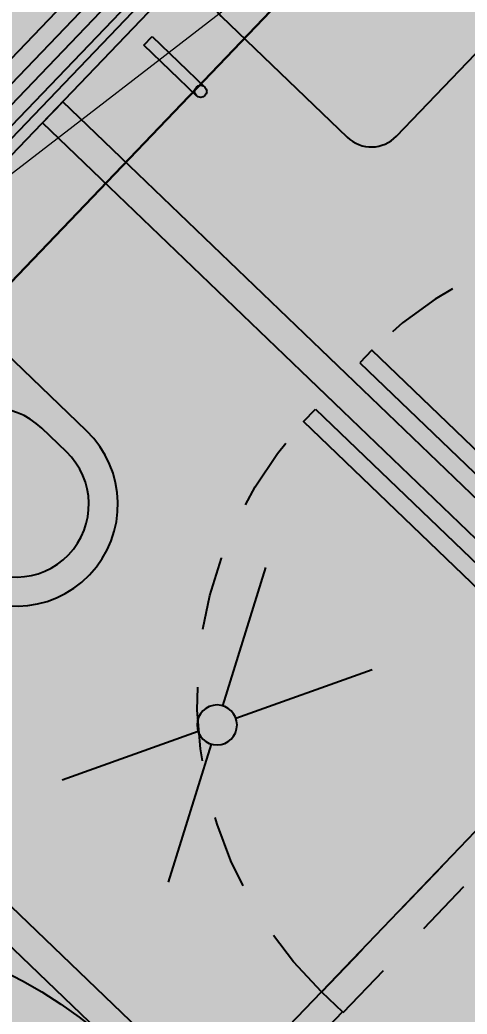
# Model space of a CAD drawing. Header units: metres. Extents: x 678805 to 1359287, y 2747329 to 5497370.
# Drawn here: x 679799.164 to 679799.932, y 2748733.614 to 2748735.321 of the extents above; entities that cross this region are included whole.
import ezdxf
from ezdxf.enums import TextEntityAlignment as Align

# ---------------------------------------------------------------- set-up
doc = ezdxf.new("R2010")
doc.units = ezdxf.units.M
doc.linetypes.add('XREF_MON_BUILDINGS$0$DASHED2', pattern=[9.524999999999999, 6.35, -3.175])
doc.linetypes.add('XREF_MON_BUILDINGS$0$RAYITAS500', pattern=[0.2, 0.1, -0.1])
for name, color, linetype in [('00_XREF_MON_HSC_PAVEMENT', 7, 'Continuous'), ('00_XREF_TWQ_BUILDINGS', 7, 'Continuous'), ('XREF_MON_BUILDINGS$0$00-Modulos DEFINIDOS', 7, 'Continuous'), ('XREF_MON_BUILDINGS$0$02-L-01_Struture aux', 4, 'Continuous'), ('XREF_MON_BUILDINGS$0$02-L-06_Doors & Windows', 6, 'Continuous'), ('XREF_MON_BUILDINGS$0$02-L-10-ADA requirements', 253, 'Continuous'), ('XREF_MON_BUILDINGS$0$02-L-Insulation', 252, 'Continuous'), ('XREF_MON_BUILDINGS$0$02-L-INT Panel', 5, 'Continuous'), ('XREF_MON_BUILDINGS$0$02-L-panel lines', 7, 'Continuous'), ('XREF_MON_BUILDINGS$0$02-L-Projection 2', 8, 'Continuous'), ('XREF_MON_BUILDINGS$0$02_L_Furniture', 7, 'Continuous'), ('XREF_MON_BUILDINGS$0$7.1_Furniture', 7, 'Continuous'), ('XREF_MON_BUILDINGS$0$COTAUX', 7, 'Continuous')]:
    doc.layers.add(name, color=color, linetype=linetype)
for name, color, linetype, true_color in [('02-L-Waterfeatures 01', 7, 'Continuous', 0x4da6ff), ('XREF_MON_BUILDINGS$0$0-WIPEOUTS', 7, 'Continuous', 0xffffff), ('XREF_MON_BUILDINGS$0$02-L-06_Walls HATCH 01', 9, 'Continuous', 0x808080)]:
    doc.layers.add(name, color=color, linetype=linetype, true_color=true_color)
doc.layers.add('XREF_MON_BUILDINGS$0$00_AUX', color=3, linetype='Continuous', plot=False)
doc.layers.add('XREF_MON_BUILDINGS$0$02-KH-01 Water_Toilets', color=7, linetype='Continuous', lineweight=30, true_color=0x3877ff)
doc.layers.add('XREF_MON_HSC_PAVEMENT$0$03-TR-Pavement_06_Concrete Slab in situ', color=7, linetype='Continuous', lineweight=9, true_color=0xf7f7f7)
doc.layers.add('XREF_MON_GENERAL_LAYOUT$0$02-L-Level Curves 0.25-0.75m', color=33, linetype='Continuous', lineweight=5)
doc.layers.get('XREF_MON_BUILDINGS$0$02-KH-01 Water_Toilets').off()
doc.styles.add('XREF_MON_BUILDINGS$0$E100', font='verdana.ttf', dxfattribs={"height": 0.18})
doc.styles.add('XREF_MON_BUILDINGS$0$Standard', font='arial.ttf')
doc.styles.add('XREF_MON_GENERAL_LAYOUT$0$Standard', font='arial.ttf')
doc.linetypes.add('XREF_MON_BUILDINGS$0$BATTING', pattern='A,0.0001,-0.1,[134,ltypeshp.shx,S=0.1,R=0,X=-0.1,Y=0],-0.2,[134,ltypeshp.shx,S=0.1,R=180,X=0.1,Y=0],-0.1', length=0.4001)
doc.dimstyles.new('XREF_MON_BUILDINGS$0$E100', dxfattribs={"dimscale": 0.03, "dimtxt": 12, "dimasz": 0.5, "dimexe": 0.1, "dimexo": 1, "dimgap": 4, "dimtad": 1, "dimzin": 0, "dimdsep": 46, "dimtxsty": 'XREF_MON_BUILDINGS$0$E100', "dimblk1": 'XREF_MON_BUILDINGS$0$LINCOT200', "dimblk2": 'XREF_MON_BUILDINGS$0$LINCOT200', "dimsah": 1, "dimcen": 0.1, "dimdle": 0.1, "dimse1": 1, "dimse2": 1, "dimclrt": 256, "dimadec": 0, "dimazin": 0, "dimtfac": 0.01538461538461539, "dimtofl": 0, "dimtmove": 0, "dimatfit": 3, "dimldrblk": 'XREF_MON_BUILDINGS$0$LINCOT200', "dimfxl": 1, "dimtolj": 1, "dimtzin": 0, "dimarcsym": 0})

# ---------------------------------------------------------------- blocks, each defined once
blk = doc.blocks.new('XREF_MON_BUILDINGS$0$LINCOT200')
for p, q in [((0, -9.999961704014428), (0, 10.00003829598555)), ((3.694822225952521e-13, 3.829598557558711e-05), (10.00000000000051, 3.829598557558711e-05))]:
    blk.add_line(p, q)
at = {"const_width": 1.875}
blk.add_lwpolyline([(3.535533801624467, -3.535495714255788), (-3.535533950636761, 3.535572157214077)], dxfattribs=at)
at = {"layer": 'XREF_MON_BUILDINGS$0$COTAUX'}
blk.add_line((0, 0), (-1.249999999999915, 0), dxfattribs=at)
blk = doc.blocks.new('*D89')
at = {"layer": 'DEFPOINTS', "color": 0, "transparency": 16777216}
for p in [(119.6986085125245, -56.82058442011476), (124.4986085132696, -56.82058442058042), (124.4986085132696, -57.2785381723661)]:
    blk.add_point(p, dxfattribs=at)
at = {"layer": 'XREF_MON_BUILDINGS$0$00_AUX', "color": 0, "lineweight": -2, "transparency": 16777216}
blk.add_line((119.7136085125246, -57.27853817236596), (124.4836085132696, -57.27853817236596), dxfattribs=at)
at = {"layer": 'XREF_MON_BUILDINGS$0$00_AUX', "color": 0, "lineweight": -2, "transparency": 16777216, "xscale": 0.015, "yscale": 0.015, "zscale": 0.015, "rotation": 180}
blk.add_blockref('XREF_MON_BUILDINGS$0$LINCOT200', (119.6986085125246, -57.27853817236596), dxfattribs=at)
at = {"layer": 'XREF_MON_BUILDINGS$0$00_AUX', "color": 0, "lineweight": -2, "transparency": 16777216, "xscale": 0.015, "yscale": 0.015, "zscale": 0.015}
blk.add_blockref('XREF_MON_BUILDINGS$0$LINCOT200', (124.4986085132696, -57.27853817236596), dxfattribs=at)
at = {"layer": 'XREF_MON_BUILDINGS$0$00_AUX', "transparency": 16777216, "insert": (122.0986085128971, -57.06442803133171), "char_height": 0.18, "attachment_point": 5, "style": 'XREF_MON_BUILDINGS$0$E100'}
blk.add_mtext('\\A1;4.80', dxfattribs=at)
blk = doc.blocks.new('XREF_MON_BUILDINGS$0$Door 70cm')
at = {"layer": 'XREF_MON_BUILDINGS$0$02-L-06_Doors & Windows', "linetype": 'Continuous'}
blk.add_lwpolyline([(-150.6701453510832, -157.4291121601533), (-150.6701453510832, -158.1291121601533), (-150.6401453510832, -158.1291121601533), (-150.6401453510832, -157.4291121601533), (-150.6701453510832, -157.4291121601533)], dxfattribs=at)
at = {"layer": 'XREF_MON_BUILDINGS$0$02-L-06_Doors & Windows', "color": 8, "linetype": 'Continuous'}
blk.add_lwpolyline([(-150.6401453510832, -158.1291121601533), (-149.9551453510832, -158.1291121601533)], dxfattribs=at)
at = {"layer": 'XREF_MON_BUILDINGS$0$02-L-Projection 2', "linetype": 'XREF_MON_BUILDINGS$0$DASHED2', "ltscale": 0.02}
blk.add_arc((-150.6595386816637, -158.1333921167722), 0.7044063331592858, 0.3481299756714386, 88.42236453440704, dxfattribs=at)
blk = doc.blocks.new('XREF_MON_BUILDINGS$0$WC')
at = {"linetype": 'Continuous', "ltscale": 0.01}
for p, q in [((-175, 365), (-175, 100)), ((-125, 365), (-125, 306.5630592606626)), ((125, 306.5630592606626), (125, 365)), ((175, 100), (175, 365)), ((-175, 100), (-175, 50)), ((175, 50), (175, 100)), ((-125, 0), (125, 0))]:
    blk.add_line(p, q, dxfattribs=at)
at = {"linetype": 'Continuous'}
for p, q in [((-32.01616220771984, 261.4329310729477), (-32.01616220771984, 281.7513414139407)), ((32.01616220771979, 261.4329310729477), (32.01616220771979, 281.7513414139407)), ((-2.624602891218868e-14, 256.4329310729477), (-27.01616220771984, 256.4329310729477)), ((-2.624602891218868e-14, 256.4329310729477), (27.01616220771979, 256.4329310729477))]:
    blk.add_line(p, q, dxfattribs=at)
for centre in [(-80.00000000000003, 110.0000000000001), (79.99999999999997, 110.0000000000001)]:
    blk.add_circle(centre, 5.575326982024023, dxfattribs=at)
for centre, radius, start, end in [((-1.071565949253934e-14, 365), 175, 0, 180), ((-1.071565949253934e-14, 365), 125, 0, 180), ((-2.131628207280301e-14, 281.7513414139407), 32.01616220771981, 0, 180), ((-1.071565949253934e-14, 306.5630592606626), 125, 180, 0), ((-27.01616220771984, 261.4329310729477), 5, 180, 270), ((27.01616220771979, 261.4329310729477), 5, 270, 0)]:
    blk.add_arc(centre, radius, start, end, dxfattribs=at)
at = {"linetype": 'Continuous', "ltscale": 0.01}
for centre, start, end in [((-125, 50), 180, 270), ((125, 50), 270, 0)]:
    blk.add_arc(centre, 50, start, end, dxfattribs=at)
blk = doc.blocks.new('XREF_MON_BUILDINGS$0$component PICA')
at = {"linetype": 'Continuous', "ltscale": 0.01}
for p, q in [((125, 350), (-125, 350)), ((-175, 300), (-175, 50)), ((175, 50), (175, 300)), ((0, 150), (0, -20)), ((-125, 0), (125, 0))]:
    blk.add_line(p, q, dxfattribs=at)
blk.add_circle((0, 60), 25, dxfattribs=at)
for centre, start, end in [((-125, 300), 90, 180), ((125, 300), 0, 90), ((-125, 50), 180, 270), ((125, 50), 270, 0)]:
    blk.add_arc(centre, 50, start, end, dxfattribs=at)
blk = doc.blocks.new('XREF_MON_BUILDINGS$0$desague')
at = {"linetype": 'Continuous'}
for p, q in [((-0.04090263425324991, 0.02045131712662318), (-0.3371916059736151, 0.1685958029868022)), ((0.04090263425324991, 0.02045131712662318), (0.3371916059736151, 0.1685958029868022)), ((-0.04090263425324991, -0.02045131712662318), (-0.3371916059736151, -0.1685958029868022)), ((0.04090263425324991, -0.02045131712662318), (0.3371916059736151, -0.1685958029868022))]:
    blk.add_line(p, q, dxfattribs=at)
blk.add_circle((0, 0), 0.04573053532453741, dxfattribs=at)
blk = doc.blocks.new('XREF_MON_BUILDINGS$0$A$C56BF4A3E')
at = {"layer": 'XREF_MON_BUILDINGS$0$02-L-06_Walls HATCH 01', "linetype": 'Continuous'}
h = blk.add_hatch(color=256, dxfattribs=at)
h.dxf.hatch_style = 1
h.paths.add_polyline_path([(7.213134567706572, 4.511349818501991), (7.26313456764036, 4.511349818501991), (7.263114783199672, 3.132417797833124), (7.526841271569811, 3.132393109093297), (7.52685972531464, 3.082343731098742), (7.263093731261765, 3.08236842019404), (7.213114783410074, 3.082319364917577)])
h = blk.add_hatch(color=256, dxfattribs=at)
h.dxf.hatch_style = 1
h.paths.add_polyline_path([(8.321869717666846, 4.511352463269965), (8.271869717733058, 4.511352463269965), (8.271874657760183, 3.082319364917577), (8.271880239727302, 3.082319081473937), (8.321889466389319, 3.082319412094318)])
at = {"linetype": 'Continuous'}
for p, q in [((8.488441336027268, 4.35245763025771), (8.488441336027268, 4.477907246932674)), ((8.488441336027268, 4.477907246932674), (8.509193926662906, 4.477907246932674)), ((8.509193926662906, 4.477907246932674), (8.509193926662906, 4.35245763025771))]:
    blk.add_line(p, q, dxfattribs=at)
blk.add_circle((8.498817631345087, 4.35245763025771), 0.01037629531781798, dxfattribs=at)
at = {"layer": 'XREF_MON_BUILDINGS$0$02-L-01_Struture aux', "linetype": 'Continuous'}
for p, q in [((5.110634532114357, 4.626352463268276), (9.35063453211794, 4.626352463264176)), ((5.110634532114357, 4.596352463255627), (9.35063453211794, 4.596352463251527))]:
    blk.add_line(p, q, dxfattribs=at)
at = {"layer": 'XREF_MON_BUILDINGS$0$02-L-10-ADA requirements', "linetype": 'Continuous'}
blk.add_circle((6.41312584072173, 3.304619928519632), 0.8, dxfattribs=at)
at = {"layer": 'XREF_MON_BUILDINGS$0$02-L-Insulation', "linetype": 'XREF_MON_BUILDINGS$0$BATTING', "ltscale": 0.04}
blk.add_line((5.115634532114381, 4.571352463262386), (9.35063453211794, 4.571352463258286), dxfattribs=at)
at = {"layer": 'XREF_MON_BUILDINGS$0$02-L-INT Panel', "linetype": 'Continuous'}
for p, q in [((5.110634532114357, 4.546352463260092), (9.35063453211794, 4.546352463255992)), ((5.110634532114357, 4.531352463261953), (9.350634532121067, 4.531352463257853)), ((5.130634532114353, 4.511352463261936), (9.33063453212107, 4.511352463257872))]:
    blk.add_line(p, q, dxfattribs=at)
at = {"layer": 'XREF_MON_BUILDINGS$0$02-L-panel lines', "linetype": 'XREF_MON_BUILDINGS$0$RAYITAS500'}
for p, q in [((7.52685064401599, 3.131833131528889), (8.271870569224983, 3.131833131528889)), ((7.526871417353842, 3.080894105680326), (9.066908691302952, 3.080894105680326))]:
    blk.add_line(p, q, dxfattribs=at)
at = {"layer": 'XREF_MON_BUILDINGS$0$02-L-panel lines'}
for points in [[(7.213114783411402, 3.082319364917577), (7.213114783411402, 3.082319364917577), (7.213134567706572, 4.511349818501991), (7.26313456764036, 4.511349818501991), (7.263114783199672, 3.132417797833124), (7.526830744479238, 3.132368412291736), (7.526870252405214, 3.082368427900303), (7.213114783411402, 3.082319364917577)], [(8.271874657760183, 3.082319364917577), (8.32188946638799, 3.082319412094318), (8.321869717666846, 4.511352463269965), (8.271869717733058, 4.511352463269965), (8.271874657760183, 3.082319364917577), (8.271874657760183, 3.082319364917577), (8.271874657760183, 3.082319364917577)]]:
    blk.add_lwpolyline(points, dxfattribs=at)
at = {"linetype": 'Continuous', "xscale": -0.7500000000000021, "yscale": 0.7500000000000021, "zscale": 0.7500000000000021, "rotation": 180}
blk.add_blockref('XREF_MON_BUILDINGS$0$desague', (7.733206060379211, 3.579105980010447), dxfattribs=at)
at = {"layer": 'XREF_MON_BUILDINGS$0$02-L-06_Doors & Windows', "linetype": 'Continuous', "xscale": -1}
blk.add_blockref('XREF_MON_BUILDINGS$0$Door 70cm', (-142.428294852641, 161.2615873769131), dxfattribs=at)
at = {"layer": 'XREF_MON_BUILDINGS$0$02-L-panel lines'}
blk.add_blockref('XREF_MON_BUILDINGS$0$Door 70cm', (159.0220540423861, 161.2615873769131), dxfattribs=at)
at = {"layer": 'XREF_MON_BUILDINGS$0$02_L_Furniture', "linetype": 'Continuous', "ltscale": 0.01, "xscale": 0.0012, "yscale": 0.0012, "zscale": 0.0012, "rotation": 180}
blk.add_blockref('XREF_MON_BUILDINGS$0$component PICA', (8.82625212489329, 4.476352463267862), dxfattribs=at)
at = {"layer": 'XREF_MON_BUILDINGS$0$7.1_Furniture', "linetype": 'Continuous', "ltscale": 0.01, "xscale": 0.001000000000000003, "yscale": 0.001000000000000003, "zscale": 0.001000000000000003, "rotation": 180}
blk.add_blockref('XREF_MON_BUILDINGS$0$WC', (7.767506897179047, 4.455528062367353), dxfattribs=at)
blk = doc.blocks.new('XREF_MON_HSC_PAVEMENT')
at = {"layer": 'XREF_MON_HSC_PAVEMENT$0$03-TR-Pavement_06_Concrete Slab in situ', "linetype": 'Continuous'}
h = blk.add_hatch(color=256, dxfattribs=at)
h.dxf.hatch_style = 1
h.paths.add_polyline_path([(679804.7077948553, 2748731.756308476), (679798.2444824101, 2748737.944727983), (679788.909462892, 2748731.061581339), (679796.7322374614, 2748723.557927816)])
blk = doc.blocks.new('XREF_MON_GENERAL_LAYOUT')
at = {"layer": 'XREF_MON_GENERAL_LAYOUT$0$02-L-Level Curves 0.25-0.75m', "ltscale": 0.3}
blk.add_lwpolyline([(679887.021604938, 2748805.088099663), (679887.0216049381, 2748805.088099663), (679892.66161749, 2748807.107511683), (679734.2843544008, 2748685.078868027)], dxfattribs=at)
at = {"style": 'XREF_MON_GENERAL_LAYOUT$0$Standard'}
for tag, height, rotation, p in [('604,00', 1, 330.2642936667779, (679905.770310239, 2748776.557787406)), ('603,00', 1, 330.2642936667779, (679901.860927013, 2748753.477248972)), ('600,00', 1, 133.8259836638873, (679944.5968217494, 2748745.152639077)), ('602,00', 1, 330.2642936667779, (679883.3191980837, 2748738.726865312)), ('601,00', 1, 117.8905743169221, (679920.9720408977, 2748732.870057053)), ('601,00', 1, 330.2642936667779, (679864.7774691544, 2748723.976481652)), ('600,00', 1, 40.88332108062335, (679777.4053656742, 2748705.443575754, 1.169999999973397)), ('602,00', 1, 330.2642936667779, (679941.2749349186, 2748705.483031567)), ('601,00', 1, 40.88332108062335, (679701.7983696235, 2748703.888586182, 1.169999999973397)), ('598,00', 0.9999999999999999, 62.09100844466732, (679810.2666232066, 2748702.618736548)), ('600,00', 1, 330.2642936667779, (679877.7814736818, 2748691.131234986)), ('600,00', 0.9999999999999999, 19.55108886768879, (679920.4438211058, 2748685.495504646)), ('601,00', 1, 330.2642936667779, (679934.8129193163, 2748683.803636156)), ('599,00', 1, 330.2642936667779, (679854.5671008349, 2748679.061113989)), ('600,00', 1, 88.39282059591216, (679743.9134691327, 2748675.571576328)), ('599,00', 0.9999999999999998, 20.60862043003912, (679924.2598928241, 2748675.216416284)), ('601,00', 1, 88.39282059591216, (679728.0345944045, 2748671.317844195, -2)), ('602,00', 1, 88.39282059591216, (679711.8257639392, 2748665.966083916, -1)), ('603,00', 1, 88.39282059591216, (679695.6151318625, 2748660.611015213)), ('599,00', 1, 40.88332108062335, (679788.8072719976, 2748655.829159783, 1.169999999973397)), ('601,00', 1, 40.88332108062335, (679627.6123405045, 2748644.602575284, 1.169999999973397)), ('603,00', 0.9999999999999999, 41.70580600405471, (679702.4989019763, 2748628.484392532, 1.169999999925494)), ('600,00', 1, 40.88332108062335, (679645.924961585, 2748597.926138933, 1.169999999973397)), ('599,00', 1, 34.22767859632935, (679673.5743901337, 2748555.136007577, 5.33999999991769))]:
    blk.add_attdef(tag, text='', height=height, rotation=rotation, dxfattribs=at).set_placement(p, align=Align.MIDDLE)
at = {"ltscale": 0.3, "style": 'XREF_MON_GENERAL_LAYOUT$0$Standard'}
for tag, height, rotation, p in [('603,50', 1, 330.2642936667779, (679911.500620042, 2748760.570188188)), ('602,50', 1, 330.2642936667779, (679892.8646878856, 2748745.846442295)), ('600,50', 1, 133.8259836638873, (679933.0482653556, 2748738.729379551)), ('601,50', 1, 330.2642936667779, (679873.5807466183, 2748731.671495228)), ('601,50', 0.9999999999999999, 101.285674792814, (679909.5220062692, 2748726.945334854)), ('602,50', 1, 330.2642936667779, (679948.6248547818, 2748713.859774644)), ('600,50', 1, 39.60595393010205, (679743.242567131, 2748706.971262414)), ('600,50', 1, 330.2642936667779, (679880.2659989139, 2748702.726026631)), ('600,50', 0.9999999999999999, 17.35374479888441, (679917.6150982407, 2748690.553931213)), ('599,50', 1, 330.2642936667779, (679867.1974978975, 2748684.716235158)), ('599,50', 0.9999999999999999, 18.89438680505554, (679921.7103896159, 2748680.578430657)), ('599,50', 1, 39.60595393010205, (679778.9914550197, 2748677.241243556)), ('600,50', 1, 88.39282059591216, (679735.9248694875, 2748673.586085743)), ('601,50', 1, 88.39282059591216, (679719.9062925801, 2748668.580993867)), ('602,50', 1, 88.39282059591216, (679703.4737899266, 2748663.451811911)), ('598,50', 1, 330.2642936667779, (679861.7651457089, 2748662.396830559)), ('601,50', 1, 39.60595393010205, (679610.5132742386, 2748662.061190253)), ('600,00', 0.9999999999999999, 41.70580600405471, (679752.30764285, 2748637.685423907)), ('601,00', 0.9999999999999999, 41.70580600405471, (679736.0440844187, 2748634.537594622)), ('599,00', 0.9999999999999999, 35.08346035422691, (679763.0433427037, 2748634.41500971, 1.169999999925494)), ('602,00', 0.9999999999999999, 41.70580600405471, (679720.1743132578, 2748633.095905716, 1.169999999925494)), ('600,00', 0.9999999999999999, 35.08346035422691, (679747.0628417195, 2748629.903108784, 1.169999999925494)), ('601,00', 0.9999999999999999, 35.08346035422691, (679731.2455695962, 2748625.23889635, 1.169999999925494)), ('600,50', 1, 39.60595393010205, (679636.919713499, 2748621.33866227)), ('602,00', 0.9999999999999999, 35.08346035422691, (679715.3997742002, 2748620.639385471, 1.169999999925494)), ('599,50', 1, 28.76039513677905, (679659.4816038228, 2748574.323313434))]:
    blk.add_attdef(tag, text='', height=height, rotation=rotation, dxfattribs=at).set_placement(p, align=Align.MIDDLE)
blk = doc.blocks.new('XREF_MON_BUILDINGS$0$modulo kiosco')
at = {"layer": 'XREF_MON_BUILDINGS$0$0-WIPEOUTS', "true_color": 0xfcfcfc}
h = blk.add_hatch(color=7, dxfattribs=at)
h.dxf.hatch_style = 1
h.paths.add_polyline_path([(119.6986085139215, -61.62058441969566), (119.6986085125245, -56.82058442011476), (124.4986085132696, -56.82058442058042), (124.4986085123383, -61.62058442132547)])
at = {"layer": 'XREF_MON_BUILDINGS$0$00_AUX', "color": 253, "insert": (120.5956272133626, -58.63217507931404), "char_height": 0.7999999999999997, "attachment_point": 1, "style": 'XREF_MON_BUILDINGS$0$Standard'}
blk.add_mtext_dynamic_manual_height_columns('23 m2', width=11.40284914150834, gutter_width=3.999999999999999, heights=[0], dxfattribs=at)
at = {"layer": 'XREF_MON_BUILDINGS$0$00_AUX', "color": 253}
dim = blk.add_linear_dim(base=(124.4986085132696, -57.2785381723661), p1=(119.6986085125245, -56.82058442011476), p2=(124.4986085132696, -56.82058442058042), dimstyle='XREF_MON_BUILDINGS$0$E100', dxfattribs=at)
dim.commit()
dim.dimension.update_dxf_attribs({"geometry": '*D89', "text_midpoint": (122.098608512897, -57.06442803133184)})
blk = doc.blocks.new('XREF_MON_BUILDINGS')
at = {"layer": 'XREF_MON_BUILDINGS$0$02-KH-01 Water_Toilets', "linetype": 'Continuous', "rotation": 46.19281885751325}
blk.add_blockref('XREF_MON_BUILDINGS$0$modulo kiosco', (679672.7383288149, 2748685.830044908), dxfattribs=at)
at = {"layer": 'XREF_MON_BUILDINGS$0$00-Modulos DEFINIDOS', "rotation": 46.19281888744088}
blk.add_blockref('XREF_MON_BUILDINGS$0$A$C56BF4A3E', (679796.732175735, 2748726.052066282), dxfattribs=at)

msp = doc.modelspace()

# ---------------------------------------------------------------- block references
at = {"layer": '00_XREF_MON_HSC_PAVEMENT'}
msp.add_blockref('XREF_MON_HSC_PAVEMENT', (0, 0), dxfattribs=at)

# ---------------------------------------------------------------- next in the draw order: block references
at = {"layer": '00_XREF_TWQ_BUILDINGS'}
msp.add_blockref('XREF_MON_BUILDINGS', (0, 0), dxfattribs=at)

# ---------------------------------------------------------------- next in the draw order: block references
msp.add_blockref('XREF_MON_BUILDINGS', (0, 0))

# ---------------------------------------------------------------- next in the draw order: block references
at = {"layer": '02-L-Waterfeatures 01', "color": 18, "true_color": 0x000000}
msp.add_blockref('XREF_MON_GENERAL_LAYOUT', (0, 0), dxfattribs=at)

doc.saveas('drawing.dxf')
